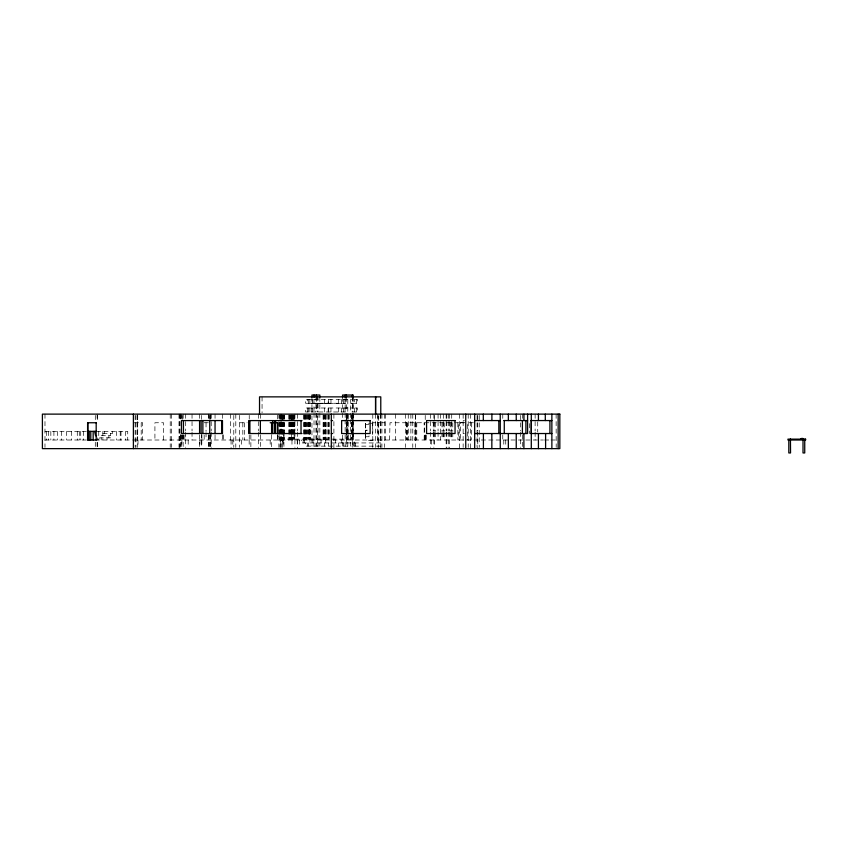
<?xml version="1.0" encoding="UTF-8"?>
<svg xmlns="http://www.w3.org/2000/svg" width="848" height="848" viewBox="0 0 848 848"><rect width="100%" height="100%" fill="white"/><g stroke="black" fill="none" stroke-linecap="round" stroke-linejoin="round"><path stroke-width="0.64" stroke-dasharray="4.24 3.18" d="M424.191 440.006L424.191 422.749L425.102 440.006L425.134 435.077M389.603 440.006L390.006 422.749L464.322 422.749M365.658 423.714L365.35 434.526M313.972 403.266L345.147 403.341M318.021 403.68L328.155 403.341L328.155 399.366M347.797 399.366L305.587 399.366L305.587 403.266L347.797 403.266M352.344 403.266L357.485 403.266L357.485 399.366L350.701 399.366L350.701 411.98L357.485 411.98L357.485 407.994L350.701 407.994M347.797 407.994L305.587 407.994L305.587 411.98L347.797 411.98L347.797 396.133M463.146 420.587L464.439 420.587M134.207 422.749L142.676 422.749L142.676 440.006M204.167 422.749L208.311 422.749M239.571 422.749L247.118 422.749M372.781 422.749L375.632 422.749M377.636 422.749L380.254 422.749M381.907 422.749L384.494 422.749M473.396 422.749L467.725 422.749L467.725 440.006M372.781 423.247L365.658 423.247L365.658 433.604M365.35 424.371L369.007 424.371M365.488 430.19L367.29 430.19L365.488 430.53M44.976 431.378L85.765 431.378M96.407 431.378L127.73 431.378L127.73 440.006M102.862 433.529L112.508 433.529L112.508 431.378M463.146 433.529L464.439 433.529M531.293 433.529L529.565 433.529L529.565 420.555M365.35 434.982L365.35 436.752M365.679 436.752L369.028 436.752L369.028 434.526M365.35 434.748L365.658 437.314M110.685 437.844L99.555 437.844L99.555 440.006M279.904 439.137L352.789 439.137M44.976 440.006L88.022 440.006M95.241 440.006L131.557 440.006M132.553 440.006L543.409 440.006M544.49 440.006L549.917 440.006M550.988 440.006L556.193 440.006M372.781 440.663L366.06 440.663L366.06 440.006M380.773 442.942L301.326 442.942L301.326 440.006M347.797 446.133L305.587 446.133L305.587 442.942M380.773 446.133L350.701 446.133L350.701 432.618M311.947 403.266L315.954 403.341L307.442 403.266L307.442 399.366M464.322 422.728L458.757 422.749L458.757 440.006M463.845 422.739L460.559 422.696L460.559 440.006M315.954 403.341L311.735 403.266L311.735 399.366M323.109 439.137L325.091 439.179L325.091 414.948M352.81 403.341L350.701 403.266L354.453 403.341L354.453 399.366M556.118 414.121L556.193 447.405M537.727 421.795L537.727 432.014M535.13 414.121L535.13 430.943M535.13 432.236L535.13 440.006M522.4 414.121L522.4 419.294M522.4 434.833L522.4 447.405M520.449 415.414L520.449 430.943M520.449 432.236L520.449 447.405M505.737 440.006L505.737 447.405M503.786 440.006L503.786 447.405M502.779 414.121L502.779 419.294M502.779 434.833L502.779 440.006M479.247 415.403L479.247 447.352M477.753 415.414L477.753 430.943M477.753 432.236L477.753 447.405M477.074 415.403L477.074 447.352M471.371 422.749L471.371 440.006M470.428 414.121L470.428 448.634M468.202 414.121L468.202 447.405M463.146 414.121L463.146 447.405M459.542 414.121L459.542 448.634M457.867 422.749L457.867 440.006M452.779 422.749L452.779 431.378M452.779 432.607L452.779 440.006M451.719 414.121L451.719 431.378M451.719 432.607L451.719 440.006M451.157 422.749L451.157 431.378M451.157 432.607L451.157 440.006M450.182 422.749L450.182 431.378M450.182 432.607L450.182 440.006M449.429 414.121L449.429 430.943M449.429 432.236L449.429 448.634M448.497 414.121L448.497 430.943M448.497 432.236L448.497 447.405M446.832 414.121L446.832 430.943M446.832 432.236L446.832 448.634M446.143 414.121L446.143 430.943M446.143 432.236L446.143 447.405M444.235 422.749L444.235 431.378M444.235 432.607L444.235 440.006M443.303 414.121L443.303 431.378M443.303 432.607L443.303 440.006M443.006 422.749L443.006 431.378M443.006 432.607L443.006 440.006M441.967 422.749L441.967 431.378M441.967 432.607L441.967 440.006M440.653 414.121L440.653 440.006M438.066 414.121L438.066 430.943M438.066 432.236L438.066 440.006M435.607 422.749L435.607 431.378M435.607 432.607L435.607 440.006M434.399 415.35L434.377 431.378M434.377 432.607L434.399 447.405M433.879 414.121L433.879 430.943M433.879 432.236L433.879 447.405M433.275 422.749L433.275 431.378M433.275 432.607L433.275 440.006M431.494 440.006L431.494 447.405M430.551 414.121L430.551 430.943M430.551 432.236L430.551 447.405M426.353 435.077L426.353 440.006M425.23 415.35L425.23 420.279M425.346 435.077L425.346 440.006M425.102 435.077L425.102 440.006M416.781 422.749L416.781 440.006M415.986 422.749L415.986 440.006M415.478 415.35L415.605 440.006M415.361 414.121L415.361 447.405M414.799 422.749L414.799 440.006M412.775 414.121L412.775 447.405M410.888 414.121L410.888 440.006M408.259 414.121L408.259 440.006M407.263 422.749L407.263 440.006M406.945 422.749L406.945 440.006M406.372 422.749L406.372 440.006M405.609 414.121L405.609 447.405M395.581 414.121L395.581 440.006M385.469 414.121L385.469 440.006M384.494 414.121L384.494 447.405M381.907 414.121L381.907 447.405M380.773 414.121L380.773 448.634M380.254 414.121L380.254 440.006M378.187 414.979L378.187 447.405L378.176 414.121M377.636 414.121L377.636 440.006M375.632 414.121L375.632 447.405M372.781 414.121L372.781 447.405M372.378 424.371L372.378 434.526M365.679 434.526L365.658 440.006M365.499 423.714L365.499 437.314M356.563 399.366L356.563 403.341M356.563 407.994L356.563 411.98M355.323 442.942L355.323 446.133M354.771 446.133L354.644 440.006M354.453 407.994L354.453 411.98M353.372 414.979L353.372 430.784M353.372 432.098L353.372 440.006M353.266 397.214L353.266 411.98M353.266 413.283L353.266 418.541M353.266 419.855L353.266 446.133M352.81 396.133L352.81 411.98M352.81 413.283L352.789 447.405M352.577 414.979L352.577 439.137M352.344 397.214L352.344 411.98M352.344 413.262L352.344 418.424M352.344 419.718L352.344 431.325M352.344 432.618L352.344 446.133M352.09 414.979L352.09 439.137M351.931 414.979L351.931 439.137M351.613 414.979L351.613 439.137M350.701 413.262L350.701 418.424M350.701 419.718L350.701 431.325M348.221 414.948L348.221 433.413M348.221 434.727L348.221 440.006M347.797 413.283L347.797 418.541M347.797 419.855L347.797 448.634M347.5 414.121L347.5 440.006M346.927 414.948L346.927 439.179M346.747 414.948L346.747 439.179M346.397 397.214L346.397 411.98M346.397 413.262L346.397 418.424M346.397 419.718L346.397 431.325M346.397 432.618L346.397 446.133M346.376 414.948L346.376 440.006M345.147 397.214L345.147 411.98M345.147 413.283L345.147 418.541M345.147 419.855L345.147 448.634M345.062 399.366L345.062 403.266M345.062 407.994L345.062 411.98M343.429 399.366L343.429 403.266M343.429 407.994L343.429 411.98M343.429 442.942L343.429 446.133M342.571 397.214L342.571 411.98M342.571 413.262L342.571 418.424M342.571 435.194L342.571 446.133M341.786 440.006L341.786 442.942M341.32 399.366L341.32 403.341M341.32 407.994L341.32 411.98M338.5 399.366L338.5 403.266M338.5 407.994L338.5 411.98M338.5 442.942L338.5 446.133M335.681 440.006L335.681 442.942M333.9 414.121L333.9 448.634M330.964 399.366L330.964 403.266M330.964 407.994L330.964 411.98M329.384 414.979L329.384 439.137M328.685 414.979L328.685 439.137M328.43 414.979L328.43 439.137M328.356 399.366L328.356 403.266M328.356 407.994L328.356 411.98M328.356 442.942L328.356 446.133M328.155 407.994L328.155 411.98M327.816 414.979L327.816 439.137M326.194 414.948L326.194 439.179M325.749 440.006L325.749 442.942M325.706 414.948L325.706 439.179M325.526 414.948L325.452 440.006M324.795 414.979L324.795 439.137M324.593 399.366L324.593 403.266M324.593 407.994L324.593 411.98M324.593 442.942L324.593 446.133M323.957 414.979L323.957 439.137M323.671 414.979L323.671 439.137M323.109 414.979L323.109 440.006M321.032 440.006L321.032 442.942M319.844 397.214L319.844 411.98M319.844 413.283L319.844 446.133M318.021 396.133L318.021 411.98M318.021 413.283L318.021 446.133M317.502 396.133L317.502 411.98M317.502 415.912L317.502 446.133M316.431 397.214L316.431 411.98M316.431 413.262L316.431 446.133M315.954 396.133L315.954 411.98M315.954 413.283L315.954 446.133M313.972 399.366L313.972 411.98M314.046 413.262L313.972 446.133M313.018 440.006L313.018 442.942M312.615 399.366L312.615 403.266M312.615 407.994L312.615 411.98M311.947 397.214L311.947 411.98M311.947 415.849L311.947 446.133M311.735 407.994L311.735 411.98M310.548 414.979L310.548 439.137M309.859 399.366L309.859 403.266M309.859 407.994L309.859 411.98M309.87 414.979L309.912 442.942M309.764 414.979L309.764 439.137M309.509 414.979L309.509 439.137M309.34 414.979L309.34 439.137M308.979 414.979L308.979 440.006M308.64 399.366L308.64 403.266M308.64 407.994L308.64 411.98M308.64 442.942L308.64 446.133M308.428 414.979L308.428 439.137M308.089 414.979L308.089 439.137M307.442 407.994L307.442 411.98M307.442 442.942L307.442 446.133M307.294 414.979L307.294 439.137M306.753 414.979L306.753 439.137M306.001 414.979L306.096 440.006M305.609 414.979L305.715 439.137M305.068 414.979L305.068 439.137M304.538 414.979L304.538 439.137M304.665 440.006L304.665 442.942M304.178 414.979L304.178 439.137M303.467 414.979L303.467 440.006M303.149 440.006L303.149 442.942M299.62 440.006L299.62 447.405M297.521 414.121L297.521 430.943M297.521 432.236L297.521 448.634M297.235 440.006L297.235 447.405M294.934 414.121L294.934 430.943M294.934 432.236L294.934 447.405M294.659 414.979L294.659 439.137M294.129 414.979L294.129 433.423M294.129 434.738L294.129 440.006M293.8 414.979L293.8 439.137M293.641 414.979L293.641 439.137M293.291 414.979L293.291 439.137M292.73 414.979L292.73 439.137M292.613 414.979L292.613 440.006M292.337 414.979L292.337 439.137M291.977 440.006L291.977 447.405M291.956 414.979L291.956 439.137M291.468 414.979L291.468 433.423M291.468 434.738L291.468 440.006M291.415 414.979L291.415 439.137M291.171 414.979L291.171 439.137M291.002 414.979L291.002 439.137M290.641 414.979L290.641 439.137M289.952 414.979L289.952 439.137M289.825 414.979L289.825 439.137M289.55 414.979L289.55 439.137M288.733 414.979L288.733 440.006M284.281 414.979L284.281 439.137M283.942 414.979L283.942 433.423M283.942 434.738L283.942 447.405M283.815 414.979L283.815 430.784M283.815 432.098L283.815 440.006M283.179 440.006L283.179 447.405M283.094 414.979L283.094 439.137M282.861 414.979L282.861 439.137M282.702 414.979L282.702 439.137M282.755 440.006L282.755 447.405M282.564 414.979L282.564 447.405M281.907 414.979L281.907 440.006M281.769 414.979L281.769 439.137M281.472 414.121L281.504 447.405M281.26 414.979L281.366 439.137M280.783 440.006L280.783 447.405M280.434 414.979L280.434 439.137M280.211 414.121L280.211 447.405M280.084 414.979L280.094 447.405M279.904 414.979L279.904 440.006M278.992 422.749L278.992 431.378M278.992 432.607L278.992 440.006M278.886 414.121L278.886 447.352M277.656 435.077L277.656 440.006M277.508 414.979L277.572 418.933M277.508 434.738L277.572 440.006M271.593 435.077L271.593 447.405M270.183 440.006L270.183 447.405M262.064 396.864L262.064 412.891M260.368 414.121L260.368 419.294M260.368 434.833L260.368 447.405M258.311 414.121L258.311 430.943M258.311 432.236L258.311 447.405M250.87 435.077L250.87 447.405M249.238 415.35L249.238 419.05M249.238 435.077L249.238 440.006M249.164 440.006L249.164 447.405M244.606 422.749L244.606 440.006M242.825 422.749L242.825 440.006M241.415 440.006L241.415 447.405M239.571 415.35L239.571 447.405M235.797 414.121L235.797 447.405M233.783 415.414L233.783 447.405M232.818 440.006L232.818 447.405M231.069 440.006L231.069 448.634M230.656 414.121L230.656 440.006M223.586 434.833L223.586 440.006M222.473 414.121L222.473 419.294M222.473 434.833L222.473 440.006M215.053 414.121L215.053 419.294M215.053 434.833L215.053 440.006M211.205 414.121L211.205 430.943M211.205 432.236L211.205 447.405M210.728 414.121L210.728 419.294M210.728 434.833L210.728 447.405M210.463 415.403L210.463 419.23M210.463 434.568L210.463 447.352M209.742 415.414L209.742 419.294M209.742 434.833L209.742 447.405M209 414.121L209 419.294M209 434.833L209 447.405M208.449 414.121L208.449 419.294M208.449 434.833L208.449 447.405M208.311 435.077L208.311 440.006M206.043 422.749L206.043 431.378M206.043 432.607L206.043 440.006M204.167 435.077L204.167 440.006M201.898 435.077L201.898 440.006M201.803 440.006L201.803 447.405M201.57 415.414L201.57 419.294M201.57 433.529L201.57 447.405M199.927 440.006L199.927 447.405M199.481 414.121L199.481 419.294M199.481 434.833L199.481 447.405M192.04 414.121L192.04 430.943M192.04 432.236L192.04 440.006M188.192 440.006L188.192 447.405M185.691 414.121L185.691 430.943M185.691 432.236L185.691 447.405M184.864 435.077L184.864 440.006M183.55 435.077L183.55 440.006M183.168 414.121L183.168 419.294M183.168 434.833L183.168 447.405M182.574 415.414L182.574 419.294M182.574 434.833L182.574 440.006M182.341 435.077L182.341 440.006M181.896 440.006L181.896 447.405M181.578 414.121L181.589 419.294M181.589 434.833L181.589 447.405M180.984 415.35L180.984 419.05M180.984 435.077L180.984 440.006M180.592 414.121L180.592 419.294M180.592 434.833L180.592 447.405M180.391 414.121L180.391 419.294M180.391 434.833L180.391 440.006M180.009 414.121L180.009 447.405M179.712 414.121L179.712 447.405M179.002 414.121L179.002 447.405M171.603 414.121L171.603 447.405M170.225 414.121L170.225 447.405M163.516 440.006L163.516 422.749L154.919 422.749L154.919 440.006M141.203 422.749L141.203 440.006M138.001 440.006L138.001 447.405M137.715 414.121L137.715 447.405M137.471 415.414L137.471 440.006M137.302 415.414L137.302 440.006M135.977 415.414L135.977 447.405M135.139 415.414L135.139 447.405M125.663 431.378L125.663 440.006M120.999 431.378L120.999 440.006M120.236 431.378L120.236 440.006M116.409 431.378L116.409 440.006M110.685 433.529L110.685 435.692L101.039 435.692L101.039 437.844M108.873 435.692L108.873 437.844M107.049 437.844L107.049 440.006M104.675 431.378L104.675 433.529M102.862 431.378L102.862 440.006M101.209 437.844L101.209 440.006M98.75 431.378L98.75 440.006M97.531 437.844L97.531 440.006M97.414 415.35L97.414 420.279M97.414 442.465L97.414 447.405M97.117 414.121L97.117 420.513M97.117 442.243L97.117 447.352M95.294 415.403L95.294 420.513M95.294 442.243L95.294 447.352M83.517 431.378L83.517 440.006M80.708 431.378L80.708 440.006M79.309 431.378L79.309 440.006M77.285 431.378L77.285 440.006M71.561 431.378L71.561 440.006M66.356 431.378L66.356 440.006M61.671 431.378L61.671 440.006M57.516 431.378L57.516 440.006M53.912 431.378L53.912 440.006M50.838 431.378L50.838 440.006M48.336 431.378L48.336 440.006M46.375 431.378L46.375 440.006M44.976 414.121L44.976 447.405"/><path stroke-width="1.27" d="M531.293 433.529L531.293 420.555M200.276 420.587L181.461 420.587L181.461 433.529L200.276 433.529M222.293 420.555L201.114 420.555L201.114 433.529L222.293 433.529M274.021 420.587L248.644 420.587L248.644 433.529L274.021 433.529M301.994 420.587L274.625 420.587L274.625 433.529L301.994 433.529M331.314 420.587L332.607 420.587M474.679 420.555L500.267 420.555L500.267 448.634M503.839 420.555L527.604 420.555M530.742 420.555L551.9 420.555M96.46 422.749L87.598 422.749L87.598 440.006L96.555 440.006M270.183 422.749L277.752 422.749L277.656 433.837M87.174 431.378L96.407 431.378M331.314 433.529L332.607 433.529M474.636 433.529L527.604 433.529L527.594 414.121M530.742 433.529L551.9 433.529M96.555 435.692L95.58 435.692L94.616 431.378M800.607 439.116A3.18 2.247 -90 0 1 802.028 438.405L802.409 438.448A3.18 2.247 -90 0 1 803.83 439.116M804.741 440.006L804.741 452.949L803.014 452.949L803.014 440.006M803.109 439.137L803.109 440.006M790.442 439.137L790.537 452.949L788.81 452.949L788.81 440.006M790.304 439.137L790.304 440.006M558.143 414.121L558.143 448.634M551.868 414.121L551.868 448.634M549.917 420.555L549.917 433.529M545.603 433.529L545.603 448.634M545.296 414.121L545.296 420.555M538.427 414.121L538.427 420.555M538.427 433.529L538.427 448.634M531.293 414.121L531.293 448.634M525.908 420.555L525.908 433.529M523.937 414.121L523.937 420.555M523.894 433.529L523.894 448.634M522.4 420.587L522.4 433.529M516.241 414.121L516.241 420.555M516.241 433.529L516.241 448.634M508.344 414.121L508.344 420.555M508.344 433.529L508.344 448.634M504.274 420.555L504.274 433.529M500.225 414.121L500.225 420.555M498.825 420.555L498.825 433.529M491.893 414.121L491.893 420.555M491.84 433.529L491.84 448.634M483.307 414.121L483.307 420.555M483.402 433.529L483.402 448.634M474.679 414.121L474.679 448.634M465.732 414.121L465.732 448.634M380.773 414.121L380.784 396.864L259.53 396.864L259.53 414.121M375.632 396.864L375.632 414.121M375.526 396.864L375.526 414.121M353.266 397.214L353.266 395.051L342.571 395.051L342.571 397.214M352.344 395.051L352.344 397.214M346.397 395.051L346.397 397.214M345.147 395.051L345.147 397.214M331.314 414.121L331.314 448.634M319.844 397.214L319.844 395.051L311.947 395.051L311.947 397.214M316.431 395.051L316.431 397.214M314.046 395.051L314.046 397.214M301.029 420.587L301.029 433.529M277.572 422.887L277.508 433.423M275.589 420.587L275.589 433.529M272.77 420.587L272.77 433.529M271.593 422.749L271.593 433.837M260.368 420.587L260.368 433.529M249.895 420.587L249.895 433.529M222.473 420.587L222.473 433.529M221.816 420.555L221.816 433.529M215.053 420.587L215.053 433.529M209.742 420.587L209.742 433.529M202.884 420.555L202.884 433.529M199.577 420.587L199.577 433.529M183.454 420.587L183.454 433.529M133.39 414.121L133.39 448.634M96.184 422.749L96.184 440.006M93.163 431.378L93.163 440.006M90.789 431.378L90.789 440.006M89.241 431.378L89.241 440.006M87.874 422.749L87.874 440.006M559.839 414.121L42.4 414.121L42.4 448.634L559.839 448.634L559.839 414.121M370.131 420.597L341.627 420.597L341.627 433.529L370.131 433.529L370.131 420.597M455.058 420.587L426.576 420.587L426.576 433.529L455.058 433.529L455.058 420.587M805.6 439.137L787.951 439.137L787.951 440.006L805.6 440.006L805.6 439.137"/></g></svg>
